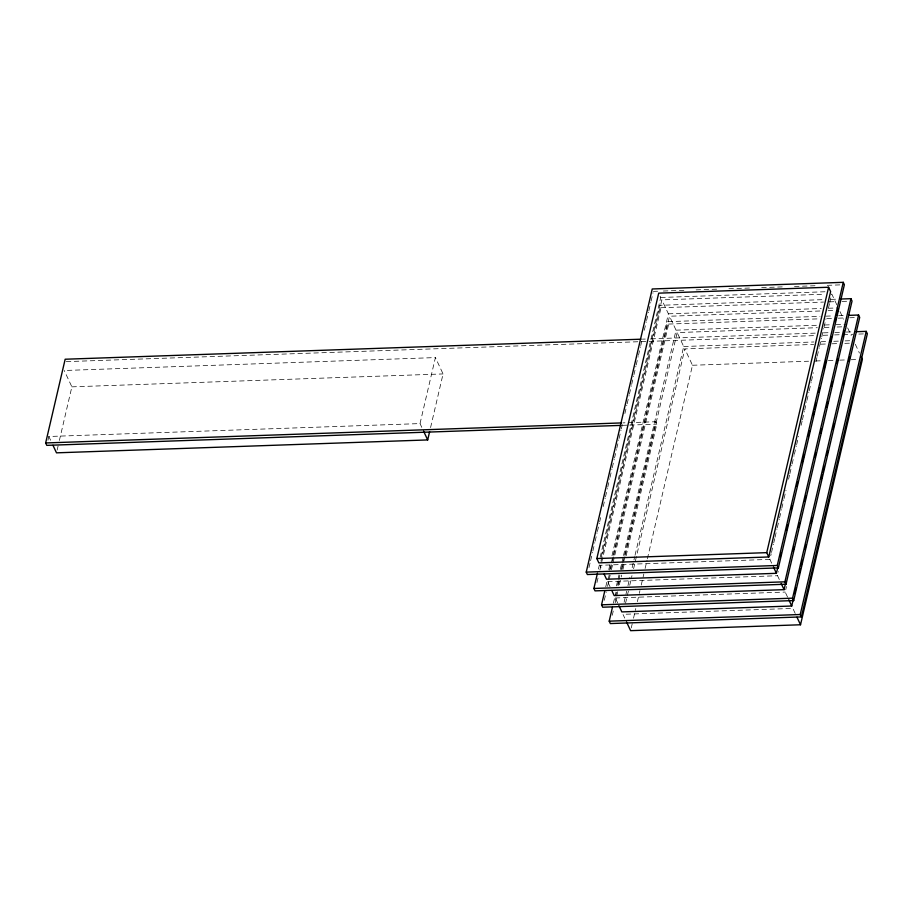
<?xml version="1.0" encoding="UTF-8"?>
<svg xmlns="http://www.w3.org/2000/svg" width="913" height="913" viewBox="0 0 913 913"><rect width="100%" height="100%" fill="white"/><g stroke="black" fill="none" stroke-linecap="round" stroke-linejoin="round"><path stroke-width="0.68" stroke-dasharray="4.57 3.42" d="M47.955 440.294L48.846 436.494L420.026 423.586L421.795 427.352M57.142 450.086L58.101 445.966M59.379 440.465L71.876 386.85L64.23 370.495M420.026 423.586L435.41 357.588L65.645 370.45M430.571 427.558L443.067 373.931L435.41 357.588M588.976 567.589L590.277 562.031M590.597 560.65L592.537 552.319M592.868 550.927L594.808 542.596M595.128 541.215L597.068 532.884M597.387 531.503L599.339 523.172M599.658 521.779L600.628 517.614M603.219 506.51L605.159 498.19M605.479 496.798L607.419 488.466M607.75 487.086L609.69 478.754M610.01 477.362L611.95 469.042M612.269 467.65L614.221 459.319M614.54 457.938L616.48 449.607M616.8 448.215L618.74 439.895M619.071 438.502L621.011 430.171M621.331 428.79L622.301 424.625M624.891 413.521L626.832 405.189M627.151 403.808L629.103 395.477M629.422 394.085L631.362 385.765M631.682 384.373L633.622 376.042M633.953 374.661L635.893 366.33M636.213 364.938L638.153 356.618M638.484 355.225L640.424 346.894M640.743 345.513L641.713 341.348M644.304 330.244L646.244 321.912M646.564 320.52L648.504 312.2M648.835 310.808L650.775 302.477M651.095 301.096L653.035 292.765M600.149 557.352L660.727 297.478L659.711 295.31M598.426 569.039L599.396 564.873M601.336 556.542L659.894 305.319L823.823 299.612M600.959 561.141L661.857 299.875L824.679 294.214M596.965 582.54L598.255 576.993M599.875 570.054L661.023 307.727L659.894 305.319M608.777 569.552L610.067 564.029M611.995 555.732L668.384 313.821L661.857 299.875M605.753 586.762L607.054 581.216M609.644 570.111L667.551 321.661L820.079 316.355M610.021 586.705L607.647 581.638L609.256 574.722M610.546 569.198L613.445 556.747M613.764 555.366L669.514 316.229L821.004 310.956M604.292 600.275L606.232 591.944M607.533 586.397L610.124 575.293M611.413 569.735L612.703 564.188M613.034 562.796L668.67 324.069L667.551 321.661M616.435 585.895L619.014 574.836M620.304 569.313L623.202 556.873M623.522 555.492L676.042 330.164L669.514 316.229M613.399 603.151L615.99 592.069M617.599 585.153L618.569 580.999M618.888 579.607L619.859 575.452M621.148 569.917L622.438 564.382M622.769 562.99L655.694 421.738L622.906 422.879M617.679 603.048L615.305 597.981L616.595 592.446M618.204 585.541L619.813 578.625M622.073 568.947L624.971 556.508M625.291 555.127L677.172 332.572L817.329 327.699M612.269 615.248L613.239 611.094M615.179 602.785L616.469 597.25M616.789 595.858L617.759 591.704M619.368 584.788L621.627 575.087M622.917 569.552L624.218 564.017M626.147 555.697L656.812 424.146L655.694 421.738M624.093 602.249L626.672 591.19M627.961 585.655L629.89 577.358M632.15 567.681L634.718 556.622M635.049 555.241L683.7 346.506L677.172 332.572M625.542 603.265L628.441 590.825M629.73 585.29L631.979 575.624M633.599 568.708L684.83 348.914L813.666 344.429M631.26 627.904L632.23 623.762M633.519 618.227L635.768 608.549M637.388 601.644L638.997 594.728M639.317 593.347L639.956 590.585M641.246 585.05L643.825 573.992M645.114 568.468L647.055 560.171M647.374 558.79L692.476 365.257L684.83 348.914M771.668 563.184L769.887 559.384L771.177 553.849M771.496 552.468L773.437 544.171M773.756 542.79L774.726 538.647M775.046 537.266L776.974 528.969M777.305 527.588L779.234 519.292M779.554 517.911L781.494 509.614M781.813 508.233L783.742 499.936M784.062 498.555L786.002 490.258M788.581 479.199L789.54 475.057M789.871 473.676L791.799 465.379M792.119 463.998L794.059 455.701M794.378 454.32L796.307 446.023M796.638 444.642L798.567 436.346M801.146 425.287L802.105 421.144M802.436 419.763L804.364 411.466M804.684 410.085L806.624 401.788M806.944 400.408L808.872 392.111M809.203 390.73L811.132 382.444M811.452 381.052L813.392 372.766M815.96 361.708L816.93 357.554M817.249 356.173L819.189 347.876M819.509 346.495L821.438 338.209M821.768 336.817L823.697 328.532M824.017 327.151L825.957 318.854M828.536 307.795L829.495 303.641M829.814 302.26L831.754 293.975L837.689 306.642M779.325 579.527L777.545 575.726L778.515 571.572M787.577 597.136L785.203 592.069L786.492 586.545M653.366 291.373L657.634 291.224M663.34 291.03L686.154 290.243M696.128 289.889L718.93 289.101M728.916 288.748L750.292 288.006M761.704 287.606L784.507 286.819M794.493 286.465L817.295 285.678M827.269 285.324L841.524 284.833M660.727 297.478L826.379 291.715M830.956 299.373L838.077 299.122M661.023 307.727L823.526 302.066M829.232 301.872L836.354 301.621M842.06 301.427L847.755 301.233M668.384 313.821L821.289 308.503M828.376 308.252L838.282 307.909M828.08 310.705L833.752 310.511M825.786 316.16L832.907 315.909M838.613 315.715L845.735 315.464M668.67 324.069L819.783 318.808M826.904 318.569L832.61 318.363M838.305 318.169L844.011 317.975M849.718 317.77L855.413 317.576M676.042 330.164L817.626 325.245M824.701 324.994L830.362 324.8M836.034 324.606L845.94 324.252M824.416 327.447L831.492 327.196M837.153 327.002L845.655 326.706M642.421 339.145L645.274 339.054M650.98 338.849L816.336 333.097M823.458 332.857L829.164 332.652M834.859 332.458L840.565 332.264M846.271 332.058L851.966 331.864M66.295 361.628L814.601 335.607M823.161 335.311L828.856 335.105M834.562 334.911L841.695 334.66M843.121 334.615L853.096 334.261M858.802 334.067L864.497 333.873M683.7 346.506L813.951 341.976M821.038 341.736L828.114 341.485M833.774 341.291L839.435 341.097M845.107 340.891L850.768 340.697M820.741 344.19L826.402 343.984M832.074 343.79L839.15 343.55M844.81 343.345L853.313 343.06M71.876 386.85L443.067 373.931M692.476 365.257L808.576 361.217M815.663 360.977L822.739 360.726M828.399 360.532L834.06 360.338M839.732 360.133L845.392 359.939M851.053 359.745L856.714 359.551M622.609 425.332L628.304 425.138M629.73 425.081L656.812 424.146M769.887 559.384L599.989 565.284L601.77 569.096M607.647 581.638L777.545 575.726M615.305 597.981L785.203 592.069M840.006 311.584L843.566 319.185M847.663 327.927L851.224 335.528M855.31 344.258L859.43 353.069M795.212 613.445L792.861 608.412L622.963 614.323L624.732 618.101M48.846 436.494L50.614 440.26"/><path stroke-width="1.37" d="M621.182 425.378L46.78 445.361L45.65 442.953L65.165 359.231L640.994 339.202M52.965 445.293L56.503 452.837L427.683 439.929L429.612 431.678M586.237 572.12L652.236 288.976L843.258 282.334L844.377 284.73L778.378 567.886L587.367 574.528L586.237 572.12L777.26 565.478L778.378 567.886M596.84 558.562L658.707 293.153L828.605 287.241L830.625 291.567L768.769 556.976L598.86 562.887L596.84 558.562L766.737 552.65L768.769 556.976M840.93 299.019L850.916 298.677L852.034 301.085L786.036 584.229L595.025 590.871L593.895 588.463L597.456 573.193M848.588 315.373L858.562 315.019L859.692 317.427L793.694 600.571L602.683 607.213L601.553 604.817L604.783 590.928M856.246 331.716L866.22 331.362L867.35 333.77L801.352 616.914L610.329 623.556L609.211 621.16L612.44 607.305M766.737 552.65L828.605 287.241M777.26 565.478L843.258 282.334M604.144 574.163L606.517 579.23L776.415 573.318L777.705 567.795M780.284 556.736L781.254 552.582M786.413 530.464L787.702 524.941M791.24 509.728L792.21 505.585M796.718 486.23L797.688 482.087M802.196 462.731L804.125 454.434M808.313 436.471L809.603 430.936M813.152 415.735L814.122 411.592M814.761 408.819L816.051 403.295M818.63 392.236L819.6 388.082M824.108 368.738L826.037 360.441M830.225 342.466L831.515 336.943M835.064 321.73L836.023 317.587M836.673 314.825L837.963 309.29M786.036 584.229L784.918 581.821L850.916 298.677M611.801 590.506L614.175 595.573L784.073 589.661L786.013 581.376M793.1 550.961L794.07 546.819M798.578 527.463L799.548 523.309M804.695 501.191L805.985 495.668M815.012 456.957L815.971 452.814M820.49 433.458L821.449 429.315M826.607 407.198L827.897 401.663M831.446 386.461L832.405 382.319M836.913 362.963L837.883 358.809M843.041 336.692L844.331 331.168M793.694 600.571L792.575 598.163L858.562 315.019M618.866 605.581L621.833 611.915L791.731 606.015L793.34 599.099M794.63 593.576L795.919 588.04M799.468 572.839L800.439 568.685M801.078 565.923L802.367 560.399M804.946 549.341L805.905 545.187M811.064 523.069L812.353 517.545M821.38 478.834L822.339 474.692M822.99 471.918L824.279 466.395M826.858 455.336L827.817 451.193M832.976 429.076L834.265 423.541M843.281 384.841L844.251 380.687M848.759 361.331L849.729 357.188M801.352 616.914L800.222 614.517L866.22 331.362M626.489 621.867L630.621 630.666L800.518 624.766L862.374 359.345L861.199 356.835M45.65 442.953L621.479 422.924M593.895 588.463L784.918 581.821M601.553 604.817L792.575 598.163M609.211 621.16L800.222 614.517M773.448 566.984L776.415 573.318M781.106 583.327L784.073 589.661M788.764 599.67L791.731 606.015M796.981 617.211L800.518 624.766M423.564 431.13L427.683 439.929"/></g></svg>
